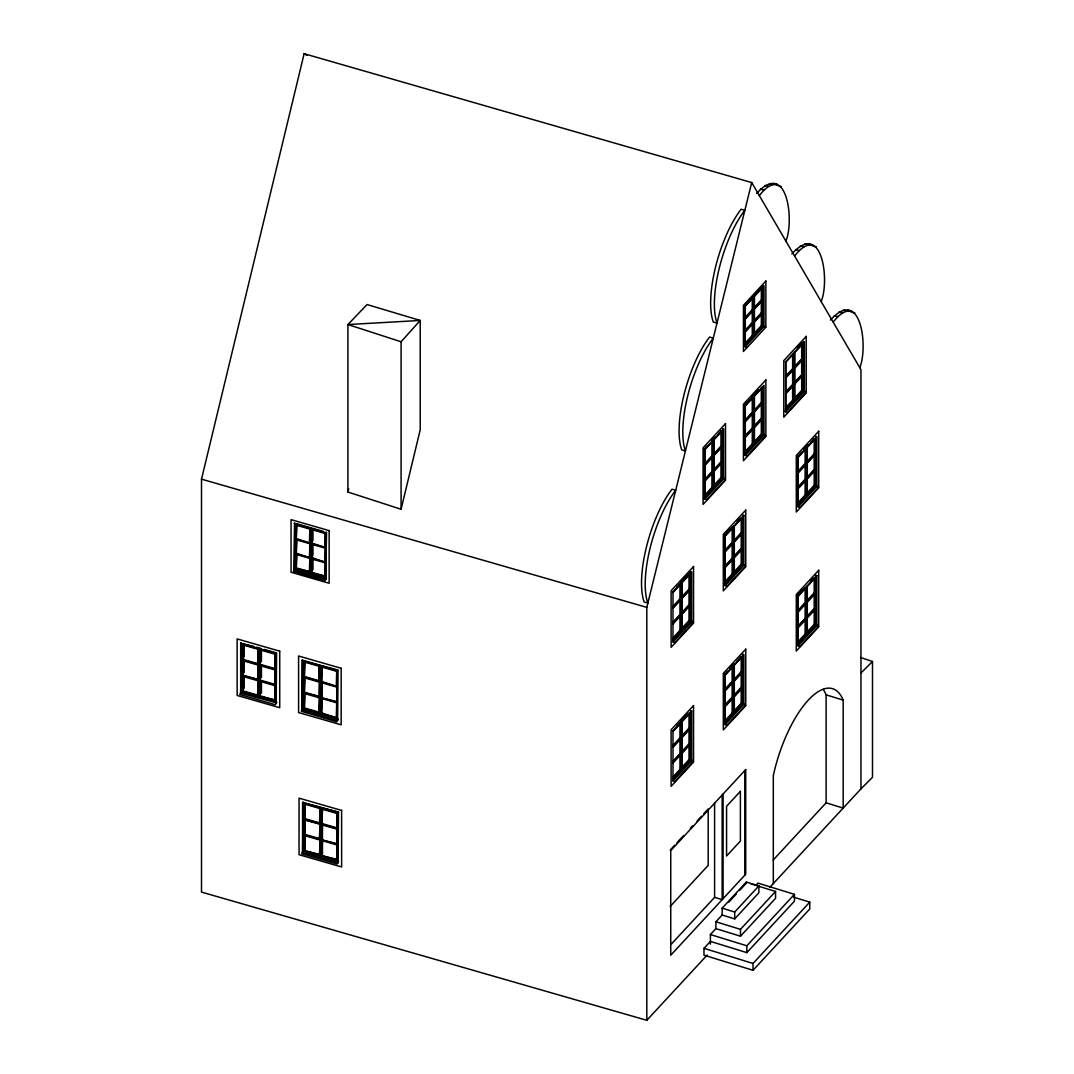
<?xml version="1.0" encoding="UTF-8"?>
<svg xmlns="http://www.w3.org/2000/svg" width="1074" height="1074" viewBox="0 0 1074 1074"><rect width="100%" height="100%" fill="white"/><g stroke="black" fill="none" stroke-linecap="round" stroke-linejoin="round"><path stroke-width="1.5" d="M785.886 241.046C794.33 221.553 787.739 159.167 756.566 193.508M821.154 301.472C829.611 281.992 823.006 219.593 791.847 253.934M859.75 367.59C868.195 348.097 861.603 285.711 830.444 320.052M647.864 603.091A69.635 23.682 -73.3 0 1 675.707 490.308L672.042 489.18A69.662 23.682 -73.3 0 0 644.172 602.004L647.877 603.024M685.427 450.973L685.44 450.905A69.635 23.668 -73.3 0 1 713.284 338.176L709.605 337.048A69.662 23.682 -73.3 0 0 681.735 449.885L685.44 450.986M717.002 323.113L717.016 323.046A69.635 23.668 -73.3 0 1 744.846 210.329L741.167 209.202A69.662 23.682 -73.3 0 0 713.311 322.039L717.002 323.14M347.909 492.04L347.909 324.549L367.053 304.546L420.216 320.455L420.216 429.775L401.085 509.251L347.909 492.04L348.701 488.791M707.202 955.028L646.803 1020.3L201.509 892.091L201.509 479.152L304.13 53.7L751.706 182.553L860.959 369.698L860.959 788.866L769.883 887.285M646.803 1020.3L646.803 607.36L751.706 182.553M337.84 719.875L336.753 721.809L301.257 711.256L302.573 708.746L338.055 718.962M294.236 570.093L294.665 523.145L294.236 570.093L325.959 579.222L326.402 532.288L325.959 579.222M296.249 539.188L296.692 524.649L296.249 539.188L309.862 543.095L309.419 557.634L296.249 553.835L296.692 539.296L296.249 553.835M296.692 538.678L309.419 542.974L309.862 528.435M311.648 543.619L312.078 529.079L311.648 543.619L325.247 547.525L324.818 562.064L311.648 558.265L312.078 543.726L311.648 558.265M296.249 568.495L296.692 553.956L296.249 568.495L309.862 571.784L296.692 567.985M312.078 543.108L324.818 547.404L325.247 532.865M309.419 557.634L296.692 553.338M309.419 572.281L309.862 557.742M311.648 572.925L312.078 558.386L311.648 572.925L325.247 576.214L312.078 572.415M276.609 702.866L240.683 693.146L240.683 643.259L253.464 646.306M242.899 660L243.342 644.427L242.899 660L258.069 664.403L258.069 679.48L242.899 675.747L243.342 660.161L242.899 675.747M324.818 562.064L312.078 557.768M324.818 576.711L325.247 562.172M258.069 648.669L257.626 664.242L258.069 648.669L244.805 644.843M274.837 669.196L275.28 653.623L274.837 669.196L260.109 664.967L260.552 649.381L273.803 653.193M242.899 691.495L243.342 675.908L242.899 691.495L257.626 695.737L258.069 680.151L257.626 695.737M257.626 679.99L258.069 664.403M260.109 664.967L260.552 649.381M260.109 680.701L260.552 665.115L260.109 680.701L275.28 685.105L275.28 700.181L260.109 696.449L260.552 680.862L260.109 696.449M240.683 693.146L241.126 642.749M276.179 703.376L276.609 652.979L264.271 649.421M274.837 669.867L274.837 684.943L274.837 669.867L260.109 665.625M274.837 700.691L275.28 685.105M302.13 660.349L338.055 670.069L337.625 720.466L302.13 710.25L302.13 660.349L337.625 670.565M304.345 677.103L304.774 661.517L304.345 677.103L319.515 681.507L319.515 696.583L304.345 692.837L304.774 677.264L304.345 692.837M319.072 666.256L319.072 681.346L319.072 666.256L304.345 662.027M321.556 682.057L321.999 666.471L321.556 682.057L336.726 686.461L336.726 701.537L321.556 697.805L336.726 702.195L336.283 717.781L321.556 713.539L321.999 697.966L321.556 713.539M304.345 708.585L304.774 692.999L304.345 708.585L319.072 712.827L319.515 697.241L319.072 712.827M319.072 697.08L319.515 681.507M321.556 697.805L321.999 682.218L321.999 697.294M302.13 710.25L302.573 659.852M321.999 681.547L336.283 686.299L336.726 670.713M336.283 717.781L321.999 713.042M302.586 802.506L338.511 812.212L338.082 862.61L302.586 852.394L302.586 802.506L338.511 812.212M304.801 819.247L305.231 803.661L304.801 819.247L319.528 823.49L320.831 821.972M320.831 853.468L319.528 854.985L304.801 850.742L319.958 854.474L319.958 839.398L304.801 834.995L304.801 819.918L319.958 823.651L319.528 839.237L319.958 823.651M319.528 823.49L319.958 807.903L319.958 822.993L305.231 818.75M322.012 824.201L322.442 808.628L322.012 824.201L336.739 828.443L337.169 812.87L336.739 828.443M304.801 834.995L305.231 819.408M304.801 850.742L305.231 835.156L305.231 850.232M322.012 839.949L322.442 824.362L337.169 828.604L337.169 843.681L322.012 839.949L337.169 844.352L337.169 859.428L322.012 855.696L336.739 859.938L338.055 858.421M302.586 852.394L303.029 801.996M319.528 854.985L319.958 839.398M322.012 855.696L322.442 840.11L322.442 855.186M338.055 842.674L336.739 844.191L337.169 828.604M336.739 859.938L337.169 844.352M759.318 195.535C763.775 190.125 769.588 183.439 777.375 184.527M794.585 255.961C799.056 250.551 804.869 243.865 812.656 244.966M833.182 322.079C837.653 316.655 843.452 309.97 851.252 311.071M401.085 341.774L420.216 320.455L347.909 324.549L401.085 341.774L401.085 509.251M744.51 305.808L751.156 298.626M756.539 292.652L762.03 286.718M754.445 308.587L754.445 296.276L762.191 287.899L761.332 287.631L761.332 299.941L753.572 308.319L754.445 308.587L762.191 300.21L762.191 287.899M752.27 297.417L752.27 309.742L744.51 318.119L745.383 318.387L753.129 310.01L753.129 297.686L745.383 306.063L744.443 305.728M754.686 307.674L761.332 300.492L762.191 300.747L762.191 313.071L754.445 321.448L753.572 321.18L753.572 308.869L754.445 309.137L762.191 300.747M752.27 322.603L744.51 330.98L745.383 331.248L753.129 322.858L753.129 310.547L745.383 318.924L744.51 318.669L752.27 310.279L752.27 322.603L753.129 322.858M753.572 321.18L761.332 312.803L761.332 300.492M754.686 320.535L761.332 313.339L762.191 313.608L762.191 325.932L754.445 334.309L753.572 334.041L753.572 321.73L754.445 321.999L762.191 313.608M752.27 335.45L744.51 343.841L745.383 344.11L753.129 335.719L753.129 323.408L745.383 331.785L744.51 331.517L752.27 323.14L752.27 335.45L753.129 335.719M753.572 334.041L761.332 325.664L761.332 313.339M744.443 345.653L763.131 325.462L765.722 327.342M763.131 285.523L763.131 326.281L744.443 346.472L745.302 346.741L763.99 326.55L763.99 285.791L745.302 305.983L745.302 346.741M711.78 440.555L713.982 438.179M747.746 401.689L744.443 405.26L745.302 405.529L745.302 455.416L744.443 455.148M752.136 396.937L758.727 389.808M797.982 347.385L802.385 342.633M707.484 445.67L704.155 449.254L705.027 449.523L712.774 441.146L711.914 440.877L711.914 455.953L704.155 464.33L705.027 464.599L712.774 456.222L712.774 441.146M713.217 439.467L715.432 437.064M717.66 434.675L720.976 431.077L721.835 431.345L721.835 446.422L714.089 454.812L714.089 439.722L721.835 431.345M751.156 398.454L744.51 405.65L745.383 405.905L753.129 397.528L753.129 412.604L745.383 420.995L744.51 420.726L752.27 412.335L752.27 397.259M797.257 348.647L801.687 343.855L801.687 358.931L793.928 367.321L794.787 367.577L802.546 359.199L802.546 344.123L794.787 352.5L794.787 367.577M785.363 362.032L804.345 341.72L804.345 391.607L785.658 411.798L785.658 361.911M754.445 411.194L754.445 396.118L762.191 387.741L761.332 387.472L761.332 402.549L753.572 410.926L754.445 411.194L762.191 402.817L762.191 387.741M713.217 454.544L720.976 446.153L720.976 431.077M785.98 375.913L792.625 368.731L792.625 353.655M705.269 463.807L711.914 456.625L712.774 456.88L712.774 471.969L705.027 480.347L704.155 480.078L711.914 471.701L711.914 456.625M713.217 455.201L720.976 446.824L720.976 461.901L713.217 470.278M752.27 413.007L744.51 421.384L745.383 421.652L753.129 413.275L753.129 428.351L745.383 436.729L744.51 436.46L752.27 428.083L752.27 414.685M753.572 411.597L761.332 403.206L762.191 403.475L762.191 418.551L754.445 426.942L753.572 426.673L753.572 411.597L754.445 411.866L762.191 403.475M787.081 375.376L792.625 369.389L793.485 369.657L793.485 384.734L785.725 393.124L785.725 378.048L793.485 369.657M793.485 369L785.725 377.377L785.725 362.3L793.485 353.923L793.485 369L792.625 368.731M705.027 480.347L705.027 465.27L712.774 456.88M794.787 368.248L802.546 359.871L802.546 374.947L794.787 383.324L793.928 383.056L801.687 374.678L801.687 359.602L793.928 367.979L794.787 368.248L794.787 383.324M753.572 426.673L761.332 418.296L761.332 403.206M785.98 391.661L792.625 384.479L792.625 369.389M705.269 479.541L711.914 472.359L712.774 472.627L712.774 487.703L705.027 496.094L704.155 495.826L711.914 487.435L711.914 472.359M713.217 470.949L720.976 462.572M745.625 435.937L752.27 428.754L753.129 429.023L753.129 444.099L745.383 452.476L744.51 452.208L752.27 443.831L752.27 428.754M754.686 426.136L761.332 418.954L762.191 419.222L762.191 434.299L754.445 442.676L753.572 442.421L753.572 427.331L754.445 427.6L762.191 419.222M787.081 391.124L792.625 385.136L793.485 385.405L793.485 400.481L785.725 408.858L785.725 393.782L793.485 385.405M801.687 375.35L793.928 383.727L794.787 383.995L802.546 375.605L802.546 390.694L794.787 399.072L793.928 398.803L801.687 390.426L801.687 377.014M721.835 462.169L714.089 470.546L714.089 455.47L721.835 447.093L721.835 462.169L720.976 461.901M705.027 496.094L705.027 481.004L712.774 472.627M753.129 429.023L745.383 437.4L744.51 437.131M713.217 486.025L720.976 477.648L720.976 464.25M753.572 442.421L761.332 434.03L761.332 418.954M785.98 407.395L792.625 400.213L792.625 385.136M721.835 477.917L714.089 486.294L714.089 471.218L721.835 462.84L721.835 477.917L720.976 477.648M744.443 454.154L763.131 433.95L765.722 435.749L747.034 456.275L744.873 454.946M785.363 409.932L803.486 390.345L806.077 392.144L787.39 412.671L785.228 411.342M710.679 491.637L718.372 483.313M752.136 446.838L758.727 439.709M790.289 405.596L797.982 397.286M704.947 499.034L704.947 449.133L704.088 448.865L704.088 498.766L704.947 499.034L723.634 478.829L723.634 428.942L704.651 449.268L704.651 497.155M745.302 455.416L763.99 435.225L763.99 385.324L745.007 405.65L745.007 453.55M725.366 479.702L706.679 499.893L704.517 498.564L704.088 497.759L722.775 477.568L725.366 479.366M680.916 582.296L690.81 571.61L690.81 621.497L691.683 621.765L691.683 571.878L672.686 592.19M729.823 529.455L724.319 535.389L725.192 535.658L725.192 585.545L724.319 585.29M737.516 521.132L739.704 518.755M803.889 449.402L808.292 444.649M676.633 587.397L679.949 583.813L680.822 584.068L680.822 599.158L673.062 607.535M683.48 580L681.265 582.39L682.124 582.658L689.884 574.281L689.884 589.357L682.124 597.735L681.265 597.466L689.011 589.089L689.011 575.691M729.931 529.791L732.146 527.401L733.005 527.67L733.005 542.746L725.259 551.123L724.386 550.855L732.146 542.477L732.146 527.401M736.777 522.394L740.107 518.796M801.795 452.127L797.364 456.906L798.237 457.175L805.983 448.798L805.983 463.874L798.237 472.251L797.364 471.996L805.124 463.606L805.124 450.207M810.857 442.327L814.186 438.742L815.045 438.998L815.045 454.087L807.299 462.464L807.299 447.388L815.045 438.998M743.866 515.466L743.866 565.354L743.007 565.085L743.007 515.198L743.866 515.466L724.883 535.778L724.883 583.679M673.062 592.459L680.822 584.068M733.005 527.67L725.259 536.047L724.386 535.778M673.304 606.072L679.949 598.889L679.949 583.813M734.562 539.86L741.208 532.677L741.208 517.601M807.541 461.001L814.186 453.819L814.186 438.742M673.304 606.729L679.949 599.547L680.822 599.816L680.822 614.892L673.062 623.282M682.366 596.943L689.011 589.76L689.884 590.029L689.884 605.105L682.124 613.482L681.265 613.214L689.011 604.837L689.011 589.76M725.5 550.331L732.146 543.149L733.005 543.404L733.005 558.493L725.259 566.871L724.386 566.602L732.146 558.225L732.146 543.149M735.677 539.336L741.208 533.348L742.08 533.617L742.08 548.693L734.321 557.07L734.321 541.994L742.08 533.617M807.541 461.659L814.186 454.477L815.045 454.745L815.045 469.821L807.299 478.212L807.299 463.122L815.045 454.745M742.08 532.946L734.321 541.336L734.321 526.247L742.08 517.869L742.08 532.946L741.208 532.677M673.062 608.193L680.822 599.816M682.124 613.482L682.124 598.406L689.884 590.029M733.005 543.404L725.259 551.794L724.386 551.526M805.983 464.545L798.237 472.922L797.364 472.654L805.124 464.277L805.983 464.545L805.983 479.622L798.237 487.999L797.364 487.73L805.124 479.353L805.124 465.955M673.304 621.819L679.949 614.623L679.949 599.547M734.562 555.607L741.208 548.425L741.208 533.348M807.541 476.749L814.186 469.553L814.186 454.477M674.418 621.282L679.949 615.295L679.949 630.371L673.304 637.553M732.146 558.883L724.386 567.273L725.259 567.528L733.005 559.151L732.146 558.883L732.146 573.959L724.386 582.35L725.259 582.618L733.005 574.228L733.005 559.151M734.562 556.278L741.208 549.096L742.08 549.351L742.08 564.441L734.321 572.818L734.321 557.742L742.08 549.351M798.479 487.207L805.124 480.024L805.124 495.101L797.364 503.478L798.237 503.746L805.983 495.369L805.983 480.279L798.237 488.67L797.364 488.401M808.641 476.212L814.186 470.224L815.045 470.493L815.045 485.569L807.299 493.946L807.299 478.87L815.045 470.493M673.062 623.94L680.822 615.563L680.822 630.639L673.062 639.017M682.124 614.153L689.884 605.763L689.884 620.839L682.124 629.23L681.265 628.961L689.011 620.584L689.011 605.494L681.265 613.885L682.124 614.153L682.124 629.23M734.562 571.355L741.208 564.172L741.208 549.096M807.541 492.483L814.186 485.3L814.186 470.224M672.686 640.091L690.81 620.504L693.401 622.302L674.714 642.829L672.566 641.5M674.324 639.312L677.627 635.754M687.521 625.068L689.709 622.692M725.42 584.095L730.911 578.161M734.213 574.59L741.906 566.28M802.788 500.484L810.481 492.161M691.683 621.765L672.995 641.957L672.995 592.069M725.192 585.545L743.866 565.354M797.297 506.418L798.157 506.686L816.844 486.495L816.844 436.594L797.861 456.92L797.861 504.82M680.916 721.312L687.521 714.183M729.823 668.471L734.213 663.719M802.788 589.599L797.297 595.546L798.157 595.802L798.157 645.702L797.297 645.434M810.481 581.289L812.682 578.913M676.633 726.413L679.949 722.829L679.949 737.905L673.304 745.087M682.366 720.211L687.91 714.223M727.716 671.21L724.386 674.794L725.259 675.063L733.005 666.686L732.146 666.417L732.146 681.493L724.386 689.87L725.259 690.139L733.005 681.762L733.005 666.686M736.777 661.409L741.208 656.617L742.08 656.885L742.08 671.962L734.321 680.352L734.321 665.262L742.08 656.885M802.909 589.948L805.124 587.545L805.124 602.621L797.364 611.012L798.237 611.267L805.983 602.89L805.983 587.814L798.237 596.191L797.364 595.922M810.857 581.343L814.186 577.758L814.186 592.835L807.541 600.017M672.686 731.206L691.683 710.894L690.81 710.626L690.81 760.513L691.683 760.781L691.683 710.894M816.844 575.61L816.844 625.511L815.985 625.243L815.985 575.342L816.844 575.61L797.861 595.936L797.861 643.836M673.062 731.475L680.822 723.084L680.822 738.174L673.062 746.551M682.124 736.751L682.124 721.674L689.884 713.297L689.884 728.373L682.124 736.751L681.265 736.482L689.011 728.105L689.011 713.029M734.562 678.875L741.208 671.693L741.208 656.617M674.418 744.551L679.949 738.563L680.822 738.831L680.822 753.908L673.062 762.298M689.011 728.776L681.265 737.153L682.124 737.422L689.884 729.045L689.884 744.121L682.124 752.498L681.265 752.23L689.011 743.852L689.011 730.441M725.5 689.347L732.146 682.165L733.005 682.42L733.005 697.509L725.259 705.886L724.386 705.618L732.146 697.241L732.146 682.165M734.562 679.547L741.208 672.364L742.08 672.633L742.08 687.709L734.321 696.086L734.321 681.01L742.08 672.633M808.641 599.48L814.186 593.492L815.045 593.761L815.045 608.837L807.299 617.228L807.299 602.138L815.045 593.761M815.045 593.103L807.299 601.48L807.299 586.404L815.045 578.013L815.045 593.103L814.186 592.835M673.062 747.209L680.822 738.831M733.005 682.42L725.259 690.81L724.386 690.542M673.304 760.835L679.949 753.639L679.949 738.563M734.562 694.623L741.208 687.441L741.208 672.364M805.124 618.369L797.364 626.746L798.237 627.015L805.983 618.637L805.983 603.561L798.237 611.938L797.364 611.67L805.124 603.293L805.124 618.369L805.983 618.637M807.541 615.764L814.186 608.569L814.186 593.492M673.304 761.493L679.949 754.31L680.822 754.579L680.822 769.655L673.062 778.032M682.366 751.693L689.011 744.51L689.884 744.779L689.884 759.855L682.124 768.246L681.265 767.977L689.011 759.6L689.011 744.51M725.5 705.081L732.146 697.899L733.005 698.167L733.005 713.243L725.259 721.634L724.386 721.366L732.146 712.975L732.146 697.899M735.677 694.099L741.208 688.112L742.08 688.367L742.08 703.457L734.321 711.834L734.321 696.758L742.08 688.367M805.124 619.04L797.364 627.417L798.237 627.686L805.983 619.295L805.983 634.385L798.237 642.762L797.364 642.494L805.124 634.116L805.124 620.705M807.541 616.422L814.186 609.24L815.045 609.508L815.045 624.585L807.299 632.962L807.299 617.886L815.045 609.508M673.062 762.956L680.822 754.579M682.124 768.246L682.124 753.169L689.884 744.779M733.005 698.167L725.259 706.544L724.386 706.289M673.304 776.569L679.949 769.387L679.949 754.31M734.562 710.37L741.208 703.188L741.208 688.112M807.541 631.499L814.186 624.316L814.186 609.24M672.686 779.106L690.81 759.519L693.401 761.318L674.714 781.845L672.566 780.516M675.425 777.146L683.118 768.823M728.722 719.553L736.415 711.23M798.398 644.252L802.788 639.5M807.192 634.747L814.884 626.424M691.683 760.781L672.995 780.973L672.995 731.085M724.319 724.306L725.192 724.561L743.866 704.369L743.866 654.482L724.883 674.794L724.883 722.695M798.157 645.702L816.844 625.511M670.189 850.071L674.66 845.238M676.902 842.821L683.601 835.572M690.314 828.322L692.542 825.906M697.013 821.086L701.497 816.253M703.725 813.837L708.196 809.004L708.196 865.376L670.189 906.443M671.022 944.449L714.599 897.34L714.599 802.667M722.158 915.008L722.158 908.161L746.323 882.049L758.862 885.916L758.862 892.763L734.71 918.874L722.158 915.008L715.888 921.774L715.888 928.621L710.397 934.555L710.397 944.127M728.749 902.173L736.428 893.863M739.731 890.306L746.323 883.19L746.323 882.049M773.159 860.059L826.121 802.828L826.121 694.851A82.617 31.79 -72.9 0 0 823.181 689.387M755.989 885.285L757.989 883.11L794.438 894.347L794.438 901.193L746.833 952.638L710.397 941.388L703.98 948.329L703.98 955.175L753.022 970.292L809.756 908.98L809.756 902.133L793.941 897.26M734.71 918.874L734.71 912.027L758.862 885.916M715.888 928.621L740.496 936.206L740.496 929.359L775.562 891.46L750.954 883.875M740.496 936.206L775.562 898.307L775.562 891.46M746.833 952.638L746.833 945.791L794.438 894.347M753.022 970.292L753.022 963.459L809.756 902.133M860.959 673.022L872.491 661.49L860.489 657.489M860.959 788.866L872.491 777.321L872.491 661.49M769.548 183.56L773.24 184.513M778.569 185.829L781.026 186.46M765.064 185.44L768.756 186.379M760.365 189.158L764.057 190.098M812.615 245.933L816.307 246.886M804.829 243.986L808.521 244.939M800.345 245.865L804.037 246.819M795.646 249.584L799.338 250.524M843.426 310.104L847.118 311.044M852.447 312.373L854.904 312.99M838.928 311.984L842.634 312.923M834.243 315.702L837.935 316.642M201.509 479.152L646.803 607.36M296.249 523.602L323.234 531.375M294.236 523.656L325.959 532.785M296.249 525.146L309.419 528.945M311.648 529.576L324.818 533.375M296.249 539.806L309.419 543.592M311.648 544.236L324.818 548.022M296.249 554.452L309.419 558.252M311.648 558.896L324.818 562.682M294.665 569.582L326.402 578.725M256.552 647.192L261.183 648.535M240.683 643.259L276.179 653.475M321.556 666.981L336.283 671.223M242.899 644.924L257.626 649.166M260.109 649.877L274.837 654.12M304.774 676.593L319.515 680.835M243.342 659.503L258.069 663.745M260.552 664.457L275.28 668.699M304.345 677.761L319.072 682.003M321.556 682.715L336.283 686.957M242.899 660.671L257.626 664.913M304.774 692.341L319.515 696.583M243.342 675.251L258.069 679.48M260.552 680.204L275.28 684.447M304.345 693.509L319.072 697.751M321.556 698.462L336.283 702.705M242.899 676.419L257.626 680.661M260.109 681.372L274.837 685.615M304.774 708.088L319.515 712.317M243.342 690.985L258.069 695.227M260.552 695.939L275.28 700.181M302.573 709.739L308.735 711.512M253.464 696.194L258.096 697.536M304.801 804.171L319.528 808.413M322.012 809.125L336.739 813.367M322.442 823.704L337.169 827.947M304.801 819.918L319.528 824.161M322.012 824.872L336.739 829.115M305.231 834.485L319.958 838.727M304.801 835.666L319.528 839.895M322.012 840.62L336.739 844.862M310.735 854.112L315.367 855.441M754.445 296.276L753.572 296.008L753.572 308.319M761.332 299.941L762.191 300.21M752.27 309.742L753.129 310.01M761.332 312.803L762.191 313.071M761.332 325.664L762.191 325.932M763.131 326.281L763.99 326.55M793.928 352.232L794.787 352.5M801.687 358.931L802.546 359.199M801.687 374.678L802.546 374.947M792.625 384.479L793.485 384.734M801.687 390.426L802.546 390.694M804.345 391.607L803.486 391.339L803.486 341.451M792.625 400.213L793.485 400.481M754.445 396.118L753.572 395.85L753.572 410.926M761.332 402.549L762.191 402.817M752.27 412.335L753.129 412.604M761.332 418.296L762.191 418.551M752.27 428.083L753.129 428.351M761.332 434.03L762.191 434.299M763.99 435.225L763.131 434.957L763.131 386.721M814.186 453.819L815.045 454.087M797.297 456.531L798.157 456.786L798.157 506.686M752.27 443.831L753.129 444.099M805.124 463.606L805.983 463.874M814.186 469.553L815.045 469.821M720.976 446.153L721.835 446.422M805.124 479.353L805.983 479.622M814.186 485.3L815.045 485.569M816.844 486.495L815.985 486.227L815.985 436.326M711.914 455.953L712.774 456.222M805.124 495.101L805.983 495.369M704.155 465.002L705.027 465.27M711.914 471.701L712.774 471.969M723.634 478.829L722.775 478.561L722.775 428.674M704.155 480.749L705.027 481.004M711.914 487.435L712.774 487.703M732.146 542.477L733.005 542.746M741.208 548.425L742.08 548.693M732.146 558.225L733.005 558.493M741.208 564.172L742.08 564.441M732.146 573.959L733.005 574.228M805.124 602.621L805.983 602.89M814.186 608.569L815.045 608.837M814.186 624.316L815.045 624.585M689.011 589.089L689.884 589.357M805.124 634.116L805.983 634.385M681.265 598.137L682.124 598.406M679.949 598.889L680.822 599.158M689.011 604.837L689.884 605.105M679.949 614.623L680.822 614.892M689.011 620.584L689.884 620.839M679.949 630.371L680.822 630.639M826.121 694.851L843.171 700.114L843.171 808.091L826.121 802.828M741.208 671.693L742.08 671.962M724.319 674.405L725.192 674.673L725.192 724.561M732.146 681.493L733.005 681.762M741.208 687.441L742.08 687.709M732.146 697.241L733.005 697.509M741.208 703.188L742.08 703.457M743.866 704.369L743.007 704.101L743.007 654.214M732.146 712.975L733.005 713.243M681.265 721.406L682.124 721.674M689.011 728.105L689.884 728.373M679.949 737.905L680.822 738.174M689.011 743.852L689.884 744.121M681.265 752.901L682.124 753.169M679.949 753.639L680.822 753.908M689.011 759.6L689.884 759.855M679.949 769.387L680.822 769.655M714.599 897.34L722.158 899.676L722.158 795.029M722.158 908.161L734.71 912.027M715.888 921.774L740.496 929.359M710.397 934.555L746.833 945.791M703.98 948.329L753.022 963.459M744.873 346.338L747.034 347.546M773.683 183.587L777.334 185.507M808.964 244.013L811.394 245.302M847.561 310.131L851.212 312.051M304.13 53.7L307.057 55.351M815.421 437.937L815.421 485.824M815.421 576.953L815.421 624.84M806.923 447.12L806.923 495.02M806.923 586.136L806.923 634.036M806.359 447.724L806.359 495.624M806.359 586.74L806.359 634.64M802.922 343.049L802.922 390.949M794.787 383.995L794.787 399.072M794.424 352.245L794.424 400.146M793.861 352.849L793.861 400.75M773.307 883.593L773.307 775.616A82.617 31.79 -72.9 0 1 808.239 700.181A82.617 31.79 -72.9 0 1 843.171 700.114M762.567 326.066L762.567 286.946L754.069 296.129L754.069 335.263M762.567 386.667L762.567 434.567M754.445 309.137L754.445 321.448M754.445 321.999L754.445 334.309M754.445 411.866L754.445 426.942M754.445 427.6L754.445 442.676M754.069 395.85L754.069 443.75M753.505 335.867L753.505 296.746L745.007 305.929L745.007 345.049M753.505 396.467L753.505 444.354M744.806 770.541L744.806 875.189M742.443 516.795L742.443 564.696M742.443 655.811L742.443 703.712M733.945 525.991L733.945 573.892M733.945 665.007L733.945 712.908M733.381 526.596L733.381 574.496M733.381 665.611L733.381 713.512M723.097 794.008L723.097 898.656M722.211 430.271L722.211 478.172M713.713 439.467L713.713 487.368M713.149 440.072L713.149 487.972M705.027 449.523L705.027 464.599M690.26 573.207L690.26 621.108M690.26 712.223L690.26 760.124M682.124 582.658L682.124 597.735M682.124 737.422L682.124 752.498M681.748 582.403L681.748 630.29M681.748 721.419L681.748 769.306M681.184 583.007L681.184 630.894M681.184 722.023L681.184 769.91M338.082 812.723L338.082 862.61M337.451 860.811L337.451 812.911L321.301 808.266L321.301 856.153M336.994 718.654L336.994 670.753L320.844 666.108L320.844 714.009M325.449 577.517L325.449 532.932L311.017 528.784L311.017 573.355M322.442 824.362L322.442 839.452M320.24 855.844L320.24 807.957L304.09 803.298L304.09 851.199M319.784 713.7L319.784 665.799L303.633 661.154L303.633 709.055M312.95 529.63L312.95 540.544M312.95 544.276L312.95 555.191M312.95 557.366L312.95 569.851M310.064 573.086L310.064 528.502L295.618 524.354L295.618 568.925M275.548 701.564L275.548 653.663L259.398 649.018L259.398 696.905M261.425 650.038L261.425 661.772M261.425 665.786L261.425 677.519M261.425 681.534L261.425 693.254M258.337 696.61L258.337 648.709L242.187 644.064L242.187 691.951M244.214 645.085L244.214 656.818M244.214 659.154L244.214 672.552M244.214 676.58L244.214 688.3M241.126 691.643L239.811 694.502L275.306 704.719L276.394 702.785L276.609 701.872L241.126 691.643M303.029 850.89L301.713 853.736L337.196 863.966L338.297 862.033L338.511 861.106L303.029 850.89M294.665 568.656L293.363 571.408L325.086 580.551L326.187 578.658L326.402 577.785L294.665 568.656M765.856 281.052L743.436 305.285L743.436 351.48L765.856 327.234L765.856 281.052M725.514 423.599L703.081 447.831L703.081 504.377L725.514 480.145L725.514 423.599M765.856 379.981L743.436 404.213L743.436 460.759L765.856 436.527L765.856 379.981M806.212 336.377L783.792 360.609L783.792 417.155L806.212 392.909L806.212 336.377M693.549 566.522L671.116 590.767L671.116 647.3L693.549 623.068L693.549 566.522M745.745 510.123L723.312 534.355L723.312 590.901L745.745 566.656L745.745 510.123M818.71 431.251L796.29 455.483L796.29 512.029L818.71 487.797L818.71 431.251M743.007 564.092L724.319 584.283L724.749 585.088L726.91 586.417L745.598 566.226L743.007 564.092M815.985 485.22L797.297 505.424L797.727 506.216L799.888 507.546L818.576 487.354L815.985 485.22M693.549 705.537L671.116 729.783L671.116 786.316L693.549 762.084L693.549 705.537M745.745 649.139L723.312 673.371L723.312 729.917L745.745 705.672L745.745 649.139M818.71 570.267L796.29 594.499L796.29 651.045L818.71 626.813L818.71 570.267M743.007 703.108L724.319 723.299L724.749 724.104L726.91 725.433L745.598 705.242L743.007 703.108M815.985 624.236L797.297 644.44L797.727 645.232L799.888 646.561L818.576 626.37L815.985 624.236M745.718 769.561L670.74 850.581L670.74 955.229L745.718 874.209L745.718 769.561M740.389 791.337L726.561 806.279L726.561 856.018L740.389 841.076L740.389 791.337M329.141 530.61L291.054 519.641L291.054 572.267L329.141 583.236L329.141 530.61M341.17 668.27L298.585 655.999L298.585 712.545L341.17 724.816L341.17 668.27M279.723 651.18L237.139 638.909L237.139 695.455L279.723 707.712L279.723 651.18M341.626 810.414L299.042 798.157L299.042 854.703L341.626 866.96L341.626 810.414"/></g></svg>
